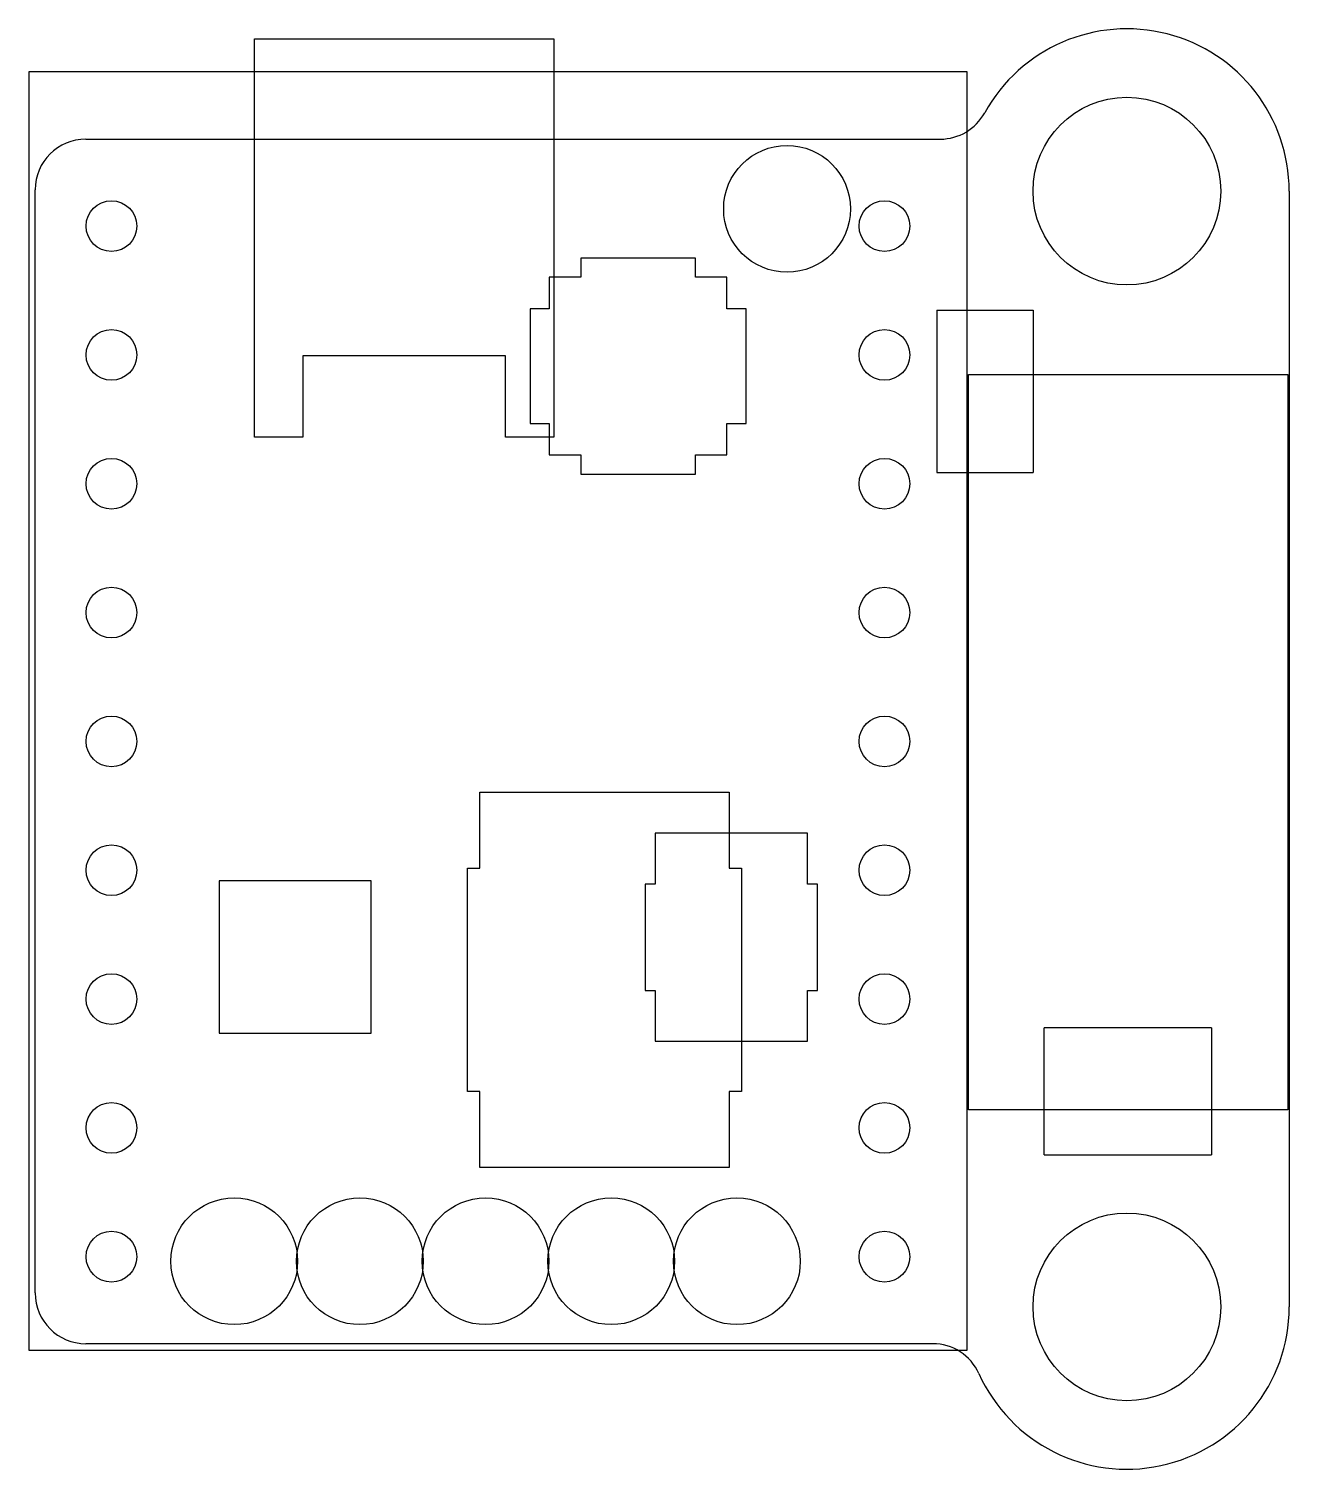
# Model space of a CAD drawing. Header units: millimetres. Extents: x 17.9 to 42.8, y -47.8 to -19.4.
import ezdxf

# ---------------------------------------------------------------- set-up
doc = ezdxf.new("R2010")
doc.units = ezdxf.units.MM
for name, color, linetype in [('B.Courtyard', 5, 'CONTINUOUS'), ('Edge.Cuts', 2, 'CONTINUOUS'), ('F.Courtyard', 1, 'CONTINUOUS')]:
    doc.layers.add(name, color=color, linetype=linetype)

msp = doc.modelspace()

# ---------------------------------------------------------------- linework, layer by layer
at = {"layer": 'B.Courtyard'}
for p, q in [((28.8325, -23.97), (28.8325, -24.35)), ((31.0925, -23.97), (28.8325, -23.97)), ((31.0925, -24.35), (31.0925, -23.97)), ((28.2125, -24.35), (28.2125, -24.97)), ((28.8325, -24.35), (28.2125, -24.35)), ((31.7125, -24.35), (31.0925, -24.35)), ((31.7125, -24.97), (31.7125, -24.35)), ((27.8325, -24.97), (27.8325, -27.23)), ((28.2125, -24.97), (27.8325, -24.97)), ((32.0925, -24.97), (31.7125, -24.97)), ((32.0925, -27.23), (32.0925, -24.97)), ((35.85, -25), (35.85, -28.2)), ((35.85, -25), (37.75, -25)), ((37.75, -25), (37.75, -28.2)), ((27.8325, -27.23), (28.2125, -27.23)), ((28.2125, -27.23), (28.2125, -27.85)), ((31.7125, -27.23), (32.0925, -27.23)), ((31.7125, -27.85), (31.7125, -27.23)), ((28.2125, -27.85), (28.8325, -27.85)), ((28.8325, -27.85), (28.8325, -28.23)), ((31.0925, -27.85), (31.7125, -27.85)), ((31.0925, -28.23), (31.0925, -27.85)), ((28.8325, -28.23), (31.0925, -28.23)), ((35.85, -28.2), (37.75, -28.2)), ((30.3, -35.3125), (30.3, -36.3125)), ((33.3, -35.3125), (30.3, -35.3125)), ((33.3, -36.3125), (33.3, -35.3125)), ((21.7, -36.25), (21.7, -39.25)), ((24.7, -36.25), (21.7, -36.25)), ((24.7, -39.25), (24.7, -36.25)), ((30.1, -36.3125), (30.1, -38.4125)), ((30.3, -36.3125), (30.1, -36.3125)), ((33.5, -36.3125), (33.3, -36.3125)), ((33.5, -38.4125), (33.5, -36.3125)), ((30.1, -38.4125), (30.3, -38.4125)), ((30.3, -38.4125), (30.3, -39.4125)), ((33.3, -38.4125), (33.5, -38.4125)), ((33.3, -39.4125), (33.3, -38.4125)), ((37.97, -41.65), (37.97, -39.15)), ((41.27, -39.15), (37.97, -39.15)), ((41.27, -39.15), (41.27, -41.65)), ((21.7, -39.25), (24.7, -39.25)), ((30.3, -39.4125), (33.3, -39.4125)), ((37.97, -41.65), (41.27, -41.65))]:
    msp.add_line(p, q, dxfattribs=at)
msp.add_circle((32.9, -23), 1.25, dxfattribs=at)
at = {"layer": 'Edge.Cuts'}
for p, q in [((19.075, -21.625), (35.9204, -21.625)), ((18.075, -44.375), (18.075, -22.625)), ((42.8, -22.65), (42.8, -44.65)), ((35.7706, -45.375), (19.075, -45.375))]:
    msp.add_line(p, q, dxfattribs=at)
for centre in [(39.6, -22.65), (39.6, -44.65)]:
    msp.add_circle(centre, 1.850009, dxfattribs=at)
for centre, radius, start, end in [((39.599988, -22.649998), 3.200012, 359.999958, 151.173842), ((35.920649, -20.625448), 0.999552, 269.98575, 331.192532), ((19.07502, -22.62502), 1.00002, 90.001146, 179.998854), ((19.07502, -44.37498), 1.00002, 180.001146, 269.998854), ((39.600016, -44.64999), 3.199984, 204.250317, 359.999826), ((35.770704, -46.374884), 0.999884, 24.244519, 90.005985)]:
    msp.add_arc(centre, radius, start, end, dxfattribs=at)
at = {"layer": 'F.Courtyard'}
for p, q in [((22.4, -19.65), (28.3, -19.65)), ((22.4, -27.5), (22.4, -19.65)), ((28.3, -19.65), (28.3, -27.5)), ((17.95, -20.3), (17.95, -45.5)), ((36.45, -20.3), (17.95, -20.3)), ((36.45, -45.5), (36.45, -20.3)), ((23.35, -25.9), (23.35, -27.5)), ((25.35, -25.9), (23.35, -25.9)), ((27.35, -25.9), (25.35, -25.9)), ((27.35, -27.5), (27.35, -25.9)), ((36.475, -26.265), (42.775, -26.265)), ((36.475, -40.765), (36.475, -26.265)), ((42.775, -26.265), (42.775, -40.765)), ((23.35, -27.5), (22.4, -27.5)), ((28.3, -27.5), (27.35, -27.5)), ((26.84, -34.5), (31.76, -34.5)), ((26.84, -36), (26.84, -34.5)), ((31.76, -34.5), (31.76, -36)), ((26.6, -36), (26.84, -36)), ((26.6, -40.4), (26.6, -36)), ((31.76, -36), (32, -36)), ((32, -36), (32, -40.4)), ((26.84, -40.4), (26.6, -40.4)), ((26.84, -41.9), (26.84, -40.4)), ((31.76, -40.4), (31.76, -41.9)), ((32, -40.4), (31.76, -40.4)), ((42.775, -40.765), (36.475, -40.765)), ((31.76, -41.9), (26.84, -41.9)), ((17.95, -45.5), (36.45, -45.5))]:
    msp.add_line(p, q, dxfattribs=at)
for centre, radius in [((19.58, -23.34), 0.5), ((34.82, -23.34), 0.5), ((19.58, -25.88), 0.5), ((34.82, -25.88), 0.5), ((19.58, -28.42), 0.5), ((34.82, -28.42), 0.5), ((19.58, -30.96), 0.5), ((34.82, -30.96), 0.5), ((19.58, -33.5), 0.5), ((34.82, -33.5), 0.5), ((19.58, -36.04), 0.5), ((34.82, -36.04), 0.5), ((19.58, -38.58), 0.5), ((34.82, -38.58), 0.5), ((19.58, -41.12), 0.5), ((34.82, -41.12), 0.5), ((22, -43.75), 1.25), ((24.477678, -43.75), 1.25), ((26.955357, -43.75), 1.25), ((29.433035, -43.75), 1.25), ((31.910714, -43.75), 1.25), ((19.58, -43.66), 0.5), ((34.82, -43.66), 0.5)]:
    msp.add_circle(centre, radius, dxfattribs=at)

doc.saveas('drawing.dxf')
